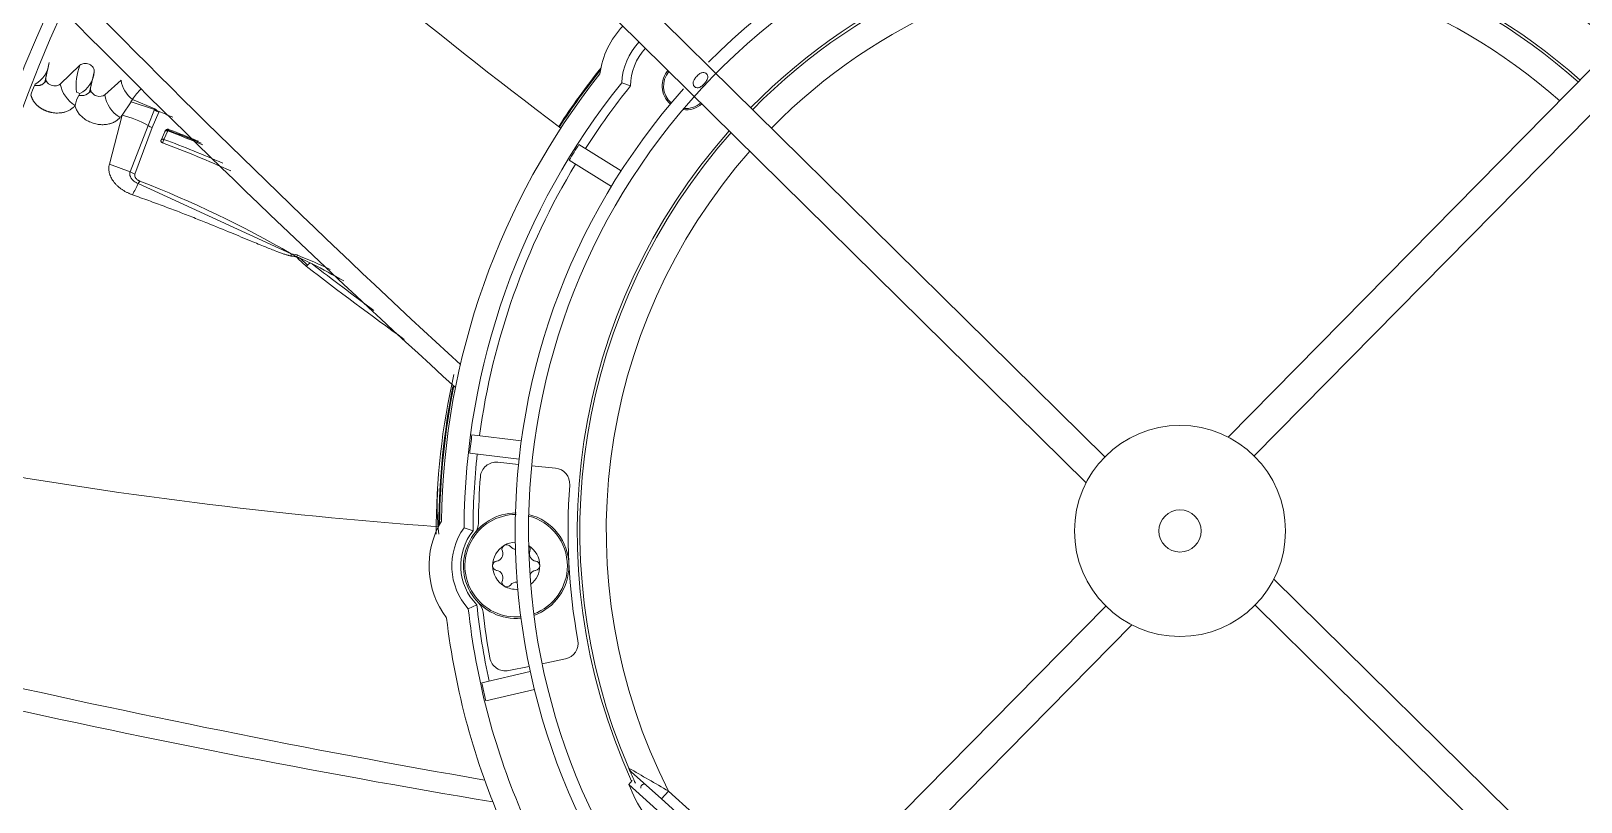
# Model space of a CAD drawing. Header units: millimetres. Extents: x 113490 to 142599, y -20467 to 115.
# Drawn here: x 134651.5 to 134945.2, y -10340.4 to -10194.2 of the extents above; entities that cross this region are included whole.
import ezdxf

# ---------------------------------------------------------------- set-up
doc = ezdxf.new("R2010")
doc.units = ezdxf.units.MM
doc.layers.add('DV3_0', color=7, linetype='Continuous')

msp = doc.modelspace()

# ---------------------------------------------------------------- linework, layer by layer
at = {"layer": 'DV3_0', "color": 7, "linetype": 'Continuous', "lineweight": 15}
for p, q in [((134855, -10274.95), (134516.7, -9941.35)), ((134509.01, -9942.2), (134851.44, -10279.87)), ((135028.86, -10118.57), (134878.36, -10271.19)), ((134883.28, -10274.75), (135033.19, -10122.73)), ((134654.87, -10200.22), (134654.27, -10203.11)), ((134654.05, -10203.98), (134654.52, -10201.74)), ((134656.99, -10204.3), (134660.72, -10200.74)), ((134662.54, -10205.85), (134663.06, -10203.56)), ((134662.75, -10205.07), (134663.43, -10202)), ((134668.53, -10203.56), (134665.45, -10206.33)), ((134652.23, -10204.34), (134652.13, -10204.55)), ((134660.07, -10205.83), (134660.72, -10206.12)), ((134660.72, -10206.12), (134660.54, -10206.48)), ((134765.1, -10204.66), (134763.42, -10204.04)), ((134668.71, -10210.22), (134670.41, -10207.65)), ((134670.68, -10207.22), (134674.92, -10209.01)), ((134674.87, -10209.15), (134673.66, -10212.15)), ((134674.92, -10209.01), (134674.87, -10209.15)), ((134674.93, -10208.97), (134674.92, -10209.01)), ((134673.66, -10212.15), (134670.24, -10220.94)), ((134675.69, -10209.62), (134674.44, -10212.56)), ((134675.72, -10209.54), (134675.69, -10209.62)), ((134675.73, -10209.53), (134675.72, -10209.54)), ((134674.44, -10212.56), (134671.16, -10221.35)), ((134676.1, -10214.95), (134676.8, -10213.34)), ((134676.66, -10214.79), (134677.36, -10213.18)), ((134677.43, -10213.05), (134677.54, -10212.89)), ((134755.32, -10215.74), (134763.32, -10220.74)), ((134670.24, -10220.94), (134666.3, -10219.49)), ((134671.16, -10221.35), (134670.24, -10220.94)), ((134753.46, -10218.71), (134761.47, -10223.71)), ((134672.07, -10222.69), (134671.78, -10223.16)), ((134701.91, -10237.16), (134702.08, -10237.39)), ((134702.08, -10237.39), (134703.62, -10238.83)), ((134702.19, -10237.2), (134702.27, -10237.29)), ((134702.19, -10237.2), (134702.34, -10237.26)), ((134702.34, -10237.26), (134702.5, -10237.32)), ((134702.5, -10237.32), (134703.88, -10238.61)), ((134735.03, -10270.75), (134744.4, -10271.9)), ((134734.61, -10274.22), (134743.98, -10275.37)), ((134739.93, -10275.97), (134743.87, -10276.37)), ((134746.36, -10276.62), (134750.87, -10277.07)), ((134735.24, -10288.99), (134733.54, -10288.42)), ((135196.33, -10603.11), (134887.04, -10298.11)), ((134855.2, -10303.23), (134521.6, -10641.53)), ((134735.97, -10303), (134734.34, -10303.75)), ((134883.48, -10303.03), (135192.15, -10607.41)), ((134522.45, -10649.21), (134860.11, -10306.79)), ((134745.88, -10314.65), (134742, -10315.46)), ((134752.77, -10313.22), (134748.33, -10314.14)), ((134736.89, -10317.75), (134746.09, -10315.63)), ((134737.68, -10321.16), (134746.87, -10319.04)), ((134765.24, -10334.62), (134770.97, -10339.78)), ((134765.43, -10336.28), (134764.76, -10337.02)), ((134783.34, -10353.75), (134764.76, -10337.02)), ((134770.97, -10339.78), (134796.49, -10362.76))]:
    msp.add_line(p, q, dxfattribs=at)
at = {"layer": 'DV3_0', "color": 7, "linetype": 'Continuous', "lineweight": 20}
for p, q in [((134670.4, -10207.65), (134670.68, -10207.22)), ((134674.87, -10209.15), (134670.41, -10207.65)), ((134666.3, -10219.49), (134668.71, -10210.22)), ((134671.78, -10223.16), (134700.78, -10236.48)), ((134700.78, -10236.48), (134700.77, -10236.89)), ((134700.78, -10236.48), (134701.32, -10236.78)), ((134700.78, -10236.48), (134701.88, -10236.69)), ((134701.32, -10236.78), (134701.87, -10237.09)), ((134701.87, -10237.09), (134701.88, -10236.69)), ((134701.87, -10237.09), (134701.91, -10237.16)), ((134702.01, -10237.14), (134701.91, -10237.16)), ((134702.01, -10237.14), (134702.19, -10237.2)), ((134702.27, -10237.29), (134702.08, -10237.39)), ((134702.34, -10237.26), (134702.27, -10237.29)), ((134703.88, -10238.61), (134703.62, -10238.83)), ((134704.37, -10238.18), (134704.74, -10238.37)), ((134772.31, -10338.3), (134770.97, -10339.78)), ((134772.31, -10338.3), (134797.9, -10361.34))]:
    msp.add_line(p, q, dxfattribs=at)
at = {"layer": 'DV3_0', "color": 7, "linetype": 'Continuous', "lineweight": 15}
for radius in [20, 4]:
    msp.add_circle((134869.24, -10288.99), radius, dxfattribs=at)
for centre, radius, start, end in [((134869.24, -10288.99), 236, 136.9648, 225.2631), ((134869.24, -10288.99), 233.5, 136.5342, 225.7814), ((135274.63, -9514.4), 872.25, 227.0594, 233.1795), ((134869.24, -10288.99), 126, 48.3991, 135.1791), ((134869.24, -10288.99), 123.5, 90, 135.9997), ((134869.24, -10288.99), 123.5, 48.3006, 90), ((134869.24, -10288.99), 114.25, 48.4114, 135.4011), ((134869.24, -10288.99), 113.75, 48.4247, 135.4011), ((136033.48, -8843.21), 1921.39, 224.37443, 227.39583), ((135969.25, -8898.73), 1840.9, 224.58153, 227.76772), ((134775.6, -10204.68), 16.5, 136.3964, 171.8862), ((134775.6, -10204.68), 12.2, 136.7471, 176.9852), ((134775.6, -10204.68), 10.5, 136.9653, 179.8902), ((134649.69, -10199.81), 5.2, 299.2753, 355.4657), ((134671.09, -10204.67), 11.09, 159.2633, 186.0082), ((134658.28, -10201.56), 5.17, 298.1501, 355.1477), ((134674.1, -10202.74), 5.64, 188.4366, 232.6429), ((134869.24, -10288.99), 140, 141.7677, 179.2323), ((134869.24, -10288.99), 140.5, 141.3912, 146.9012), ((134775.6, -10204.68), 4.5, 138, 228), ((134775.6, -10204.68), 4.25, 139.2681, 228.9663), ((134869.24, -10288.99), 123.5, 135.9997, 137.2092), ((134657.37, -10207.5), 6.02, 150.6073, 169.7649), ((134663.01, -10203.12), 6.14, 191.0857, 238.4637), ((134665.83, -10209.65), 6.17, 149.0264, 167.8628), ((134671.23, -10205.58), 5.82, 187.3222, 240.049), ((134869.24, -10288.99), 135.7, 141.2429, 179.7571), ((134869.24, -10288.99), 126, 138.321, 225.2028), ((134869.24, -10288.99), 123.5, 137.2092, 226.1082), ((134869.24, -10288.99), 134, 140.9991, 147.2517), ((134775.6, -10204.68), 4.5, 263.0148, 311.7492), ((134775.6, -10204.68), 4.25, 264.8173, 311.5341), ((134824.59, -10357.26), 214.29, 136.6703, 136.8213), ((134591.67, -10423), 229.43, 67.8122, 68.5066), ((134681.33, -10216.9), 5.12, 155.7254, 163.7053), ((134600.36, -10419.28), 218.26, 66.3808, 69.5382), ((134677.26, -10213.5), 0.483, 68.6251, 160.5796), ((134678.19, -10213.54), 0.903, 146.9279, 156.6786), ((134601.49, -10414.99), 215.6, 67.4926, 69.3956), ((134601.64, -10414.44), 215.18, 67.5838, 69.3759), ((134602.01, -10412.97), 213.86, 67.6827, 69.3175), ((134869.24, -10288.99), 114.25, 138.4114, 204.5312), ((134869.24, -10288.99), 113.75, 138.4247, 203.2684), ((134600.22, -10419.55), 217.85, 65.8506, 69.5295), ((134869.24, -10288.99), 134, 148.7483, 172.2517), ((134702.11, -10239.7), 34.54, 151.3925, 155.3449), ((134701.02, -10240.12), 3.15, 71.5892, 74.3028), ((134860.87, -10288.92), 132.6, 167.1218, 180.2811), ((134869.24, -10288.99), 140.5, 168.7601, 179.5273), ((134791.5, -9418.2), 872.25, 259.76861, 265.86893), ((134869.24, -10288.99), 134, 173.7483, 180.0009), ((134739.63, -10278.95), 3, 84.25, 175.5723), ((134869.24, -10288.99), 133, 175.5723, 179.3637), ((134750.57, -10280.06), 3, 355.6946, 84.25), ((134771.91, -10284.22), 43.48, 175.7427, 187.0743), ((134869.24, -10288.99), 116, 175.6946, 190.3054), ((134743.41, -10295.58), 10, 90, 275.2742), ((134743.41, -10295.58), 10, 0, 76.3095), ((134743.41, -10295.58), 16.5, 149.1138, 216.8862), ((134743.41, -10295.58), 12.2, 144.0148, 221.9852), ((134733.25, -10287.48), 3, 321.432, 359.3637), ((134743.41, -10295.58), 10.5, 141.1098, 224.8902), ((134743.41, -10295.58), 4.47, 120, 180), ((134741.62, -10292.48), 0.895, 120, 202.4776), ((134743.41, -10295.58), 4.48, 91.9825, 120), ((134741.62, -10292.48), 0.895, 37.5224, 120), ((134739.54, -10293.35), 1.36, 277.5224, 22.4776), ((134743.41, -10291.11), 1.36, 217.5224, 264.745), ((134743.41, -10295.58), 4.48, 0, 58.1887), ((134745.2, -10292.48), 0.895, 337.5224, 50.5125), ((134747.29, -10293.35), 1.36, 157.5224, 262.4776), ((134739.83, -10295.58), 0.895, 97.5224, 180), ((134743.41, -10295.58), 4.47, 180, 240), ((134739.83, -10295.58), 0.895, 180, 262.4776), ((134739.54, -10297.82), 1.36, 337.5224, 82.4776), ((134747.29, -10297.82), 1.36, 97.5224, 158.4565), ((134743.41, -10295.58), 4.48, 307.8113, 0), ((134743.41, -10295.58), 10, 289.6905, 0), ((134746.99, -10295.58), 0.895, 0, 82.4776), ((134746.99, -10295.58), 0.895, 277.5224, 0), ((134741.62, -10298.69), 0.895, 157.5224, 240), ((134741.62, -10298.69), 0.895, 240, 322.4776), ((134743.41, -10295.58), 4.48, 240, 274.0175), ((134743.41, -10300.06), 1.36, 81.428, 142.4776), ((134869.24, -10288.99), 134, 185.9991, 192.2517), ((134734.15, -10304.71), 3, 6.6363, 44.568), ((134869.24, -10288.99), 140, 186.7677, 203.7505), ((134869.24, -10288.99), 135.7, 186.2429, 202.9304), ((134869.24, -10288.99), 133, 186.6363, 190.4277), ((134752.16, -10310.28), 3, 281.75, 10.3054), ((134741.39, -10312.52), 3, 190.4277, 281.75), ((135067.03, -8443.29), 1921.39, 257.09501, 260.12283), ((135043, -8524.72), 1840.9, 257.29812, 260.49472), ((134869.24, -10288.99), 113.75, 203.2684, 204.8619), ((134790.48, -10327.15), 27.54, 201.0085, 226.9598), ((134767.71, -10337.61), 0.667, 79.7797, 190.9881)]:
    msp.add_arc(centre, radius, start, end, dxfattribs=at)
at = {"layer": 'DV3_0', "color": 7, "linetype": 'Continuous', "lineweight": 20}
for centre, radius, start, end in [((134869.24, -10288.99), 108.75, 48.5638, 135.4011), ((134869.24, -10288.99), 140.35, 141.5068, 146.9448), ((134679.82, -10213.02), 10.82, 133.4767, 147.5853), ((134676.69, -10206.92), 2.88, 230.996, 249.7015), ((134676.96, -10206.81), 3, 227.0792, 245.6013), ((134677, -10206.86), 2.96, 225.694, 244.6308), ((134664.08, -10229.43), 19.76, 61.0068, 76.4573), ((134675.41, -10209.74), 2.98, 233.9494, 251.079), ((134869.24, -10288.99), 108.75, 138.5638, 206.9605), ((134596.94, -10415.91), 207.31, 59.9431, 68.752), ((134671.82, -10395.82), 161.55, 79.2786, 79.6761), ((134648.26, -10368.35), 142.16, 65.0797, 67.84), ((134687.85, -10271.78), 37.44, 63.8071, 66.9621), ((135160.56, -9645.38), 748.98, 232.40465, 234.17794), ((135208.25, -9584.75), 825.07, 232.3917, 233.40913), ((134609.44, -10420.98), 205.99, 60.5447, 62.4419), ((134869.24, -10288.99), 140.35, 168.7119, 179.5033), ((134743.41, -10295.58), 9.71, 90, 275.2074), ((134743.41, -10295.58), 9.71, 0, 75.9306), ((134743.41, -10295.58), 9.71, 290.0694, 0), ((134394.71, -10983.54), 747.61, 59.66409, 60.33376)]:
    msp.add_arc(centre, radius, start, end, dxfattribs=at)
at = {"layer": 'DV3_0', "color": 7, "linetype": 'Continuous', "lineweight": 15}
for centre, major_axis in [((134757.83, -10219.37), (11.56, 18.5)), ((134738.85, -10272.98), (2.66, 21.65)), ((134741.23, -10318.54), (-4.91, 21.26))]:
    msp.add_ellipse(centre, major_axis=major_axis, ratio=0.186545, start_param=1.490488, end_param=1.651105, dxfattribs=at)
at = {"layer": 'DV3_0', "color": 7, "linetype": 'Continuous', "lineweight": 20}
msp.add_ellipse((134711.04, -10212.9), major_axis=(-22.75, -32.05), ratio=0.299104, start_param=0.877808, end_param=0.898526, dxfattribs=at)
at = {"layer": 'DV3_0', "color": 7, "linetype": 'Continuous', "lineweight": 15}
for points, knots in [([(134663.43, -10202), (134663.46, -10201.88), (134663.46, -10201.6), (134663.29, -10201.18), (134662.94, -10200.81), (134662.48, -10200.53), (134661.96, -10200.39), (134661.47, -10200.39), (134661.05, -10200.5), (134660.82, -10200.65), (134660.72, -10200.74)], [0, 0, 0, 0, 0.124936, 0.249948, 0.37496, 0.499972, 0.624983, 0.749995, 0.875007, 1, 1, 1, 1]), ([(134652.13, -10204.55), (134652.18, -10204.56), (134652.26, -10204.58), (134652.4, -10204.59), (134652.53, -10204.6), (134652.66, -10204.6), (134652.79, -10204.59), (134652.91, -10204.58), (134653.04, -10204.56), (134653.16, -10204.53), (134653.27, -10204.5), (134653.38, -10204.46), (134653.49, -10204.42), (134653.59, -10204.36), (134653.68, -10204.31), (134653.77, -10204.24), (134653.86, -10204.17), (134653.93, -10204.1), (134654, -10204.02), (134654.06, -10203.93), (134654.12, -10203.84), (134654.17, -10203.75), (134654.21, -10203.65), (134654.24, -10203.55), (134654.26, -10203.44), (134654.27, -10203.33), (134654.28, -10203.22), (134654.28, -10203.15), (134654.27, -10203.11)], [0, 0, 0, 0, 0.036418, 0.072901, 0.109493, 0.146225, 0.183122, 0.220199, 0.257467, 0.29493, 0.332591, 0.370449, 0.408503, 0.446754, 0.485203, 0.523858, 0.562717, 0.601777, 0.641023, 0.680442, 0.720013, 0.759719, 0.799541, 0.839463, 0.879472, 0.919563, 0.959735, 1, 1, 1, 1]), ([(134654.27, -10203.11), (134654.27, -10203.17), (134654.25, -10203.3), (134654.28, -10203.57), (134654.43, -10203.91), (134654.78, -10204.27), (134655.25, -10204.53), (134655.77, -10204.66), (134656.26, -10204.65), (134656.61, -10204.55), (134656.85, -10204.42), (134656.94, -10204.34), (134656.99, -10204.3)], [0, 0, 0, 0, 0.059901, 0.12047, 0.249355, 0.384502, 0.523872, 0.659169, 0.781173, 0.892517, 0.946449, 1, 1, 1, 1]), ([(134777.2, -10204.78), (134777.16, -10204.73), (134777.08, -10204.64), (134776.96, -10204.4), (134776.92, -10203.99), (134777.1, -10203.54), (134777.36, -10203.15), (134777.63, -10202.84), (134777.93, -10202.55), (134778.29, -10202.28), (134778.71, -10202.1), (134779.1, -10202.13), (134779.34, -10202.24), (134779.43, -10202.32), (134779.47, -10202.36)], [0, 0, 0, 0, 0.040717, 0.082601, 0.183674, 0.325225, 0.413967, 0.5088, 0.602375, 0.688214, 0.822702, 0.918959, 0.959862, 1, 1, 1, 1]), ([(134779.47, -10202.36), (134779.51, -10202.4), (134779.6, -10202.49), (134779.71, -10202.73), (134779.75, -10203.14), (134779.57, -10203.58), (134779.3, -10203.97), (134778.95, -10204.38), (134778.49, -10204.79), (134777.96, -10205.03), (134777.57, -10205), (134777.34, -10204.89), (134777.25, -10204.82), (134777.2, -10204.78)], [0, 0, 0, 0, 0.040646, 0.082274, 0.181944, 0.323646, 0.41357, 0.509807, 0.690903, 0.824258, 0.919018, 0.959797, 1, 1, 1, 1]), ([(134651.45, -10206.44), (134651.47, -10206.49), (134651.5, -10206.6), (134651.55, -10206.76), (134651.61, -10206.92), (134651.68, -10207.08), (134651.76, -10207.23), (134651.84, -10207.38), (134651.93, -10207.52), (134652.03, -10207.66), (134652.13, -10207.79), (134652.23, -10207.92), (134652.34, -10208.05), (134652.45, -10208.17), (134652.57, -10208.29), (134652.69, -10208.4), (134652.81, -10208.5), (134652.94, -10208.6), (134653.07, -10208.7), (134653.2, -10208.79), (134653.33, -10208.88), (134653.46, -10208.96), (134653.6, -10209.04), (134653.73, -10209.12), (134653.87, -10209.19), (134654, -10209.25), (134654.14, -10209.31), (134654.27, -10209.37), (134654.41, -10209.42), (134654.54, -10209.47), (134654.68, -10209.51), (134654.81, -10209.56), (134654.94, -10209.59), (134655.07, -10209.63), (134655.2, -10209.66), (134655.32, -10209.68), (134655.64, -10209.74), (134656.14, -10209.8), (134656.81, -10209.8), (134657.44, -10209.72), (134657.94, -10209.6), (134658.32, -10209.46), (134658.62, -10209.32), (134658.9, -10209.17), (134659.16, -10209), (134659.4, -10208.8), (134659.61, -10208.59), (134659.74, -10208.44), (134659.8, -10208.36)], [0, 0, 0, 0, 0.018494, 0.036794, 0.054904, 0.072829, 0.090574, 0.108139, 0.12552, 0.142715, 0.159724, 0.176546, 0.19318, 0.209627, 0.225889, 0.241965, 0.257853, 0.273549, 0.289049, 0.304351, 0.319453, 0.334354, 0.349052, 0.363545, 0.377834, 0.391919, 0.405799, 0.419467, 0.432916, 0.446141, 0.45914, 0.471909, 0.484449, 0.496758, 0.508837, 0.520687, 0.532311, 0.597667, 0.660015, 0.719165, 0.775243, 0.807872, 0.84032, 0.872579, 0.904661, 0.936593, 0.968377, 1, 1, 1, 1]), ([(134660.54, -10206.48), (134661.17, -10206.55), (134661.76, -10206.44), (134662.58, -10205.92), (134662.8, -10205.51), (134662.75, -10205.07)], [0, 0, 0, 0, 0.5, 0.5, 1, 1, 1, 1]), ([(134665.45, -10206.33), (134665.1, -10206.63), (134664.49, -10206.74), (134663.56, -10206.43), (134663.25, -10206.25), (134662.81, -10205.73), (134662.68, -10205.39), (134662.75, -10205.07)], [0, 0, 0, 0, 0.5, 0.5, 0.75, 0.75, 1, 1, 1, 1]), ([(134668.32, -10210.63), (134668.28, -10210.68), (134668.2, -10210.77), (134668.07, -10210.9), (134667.94, -10211.02), (134667.8, -10211.14), (134667.65, -10211.25), (134667.49, -10211.35), (134667.33, -10211.45), (134667.16, -10211.54), (134666.98, -10211.62), (134666.8, -10211.69), (134666.61, -10211.76), (134666.2, -10211.88), (134665.56, -10212), (134664.65, -10212.01), (134663.72, -10211.87), (134662.78, -10211.58), (134661.9, -10211.14), (134661.27, -10210.67), (134660.85, -10210.27), (134660.59, -10209.98), (134660.37, -10209.68), (134660.17, -10209.37), (134660.01, -10209.05), (134659.89, -10208.71), (134659.83, -10208.48), (134659.8, -10208.36)], [0, 0, 0, 0, 0.019214, 0.038219, 0.057067, 0.075807, 0.094491, 0.113172, 0.131901, 0.15073, 0.16971, 0.18889, 0.208318, 0.22804, 0.309319, 0.38993, 0.473117, 0.562631, 0.650642, 0.740836, 0.778902, 0.816141, 0.852828, 0.889255, 0.925725, 0.96254, 1, 1, 1, 1]), ([(134676.41, -10215.46), (134676.39, -10215.45), (134676.35, -10215.44), (134676.29, -10215.4), (134676.23, -10215.36), (134676.17, -10215.31), (134676.12, -10215.23), (134676.08, -10215.14), (134676.07, -10215.04), (134676.09, -10214.98), (134676.1, -10214.95)], [0, 0, 0, 0, 0.08673, 0.173523, 0.261862, 0.392311, 0.520504, 0.685135, 0.840872, 1, 1, 1, 1]), ([(134676.66, -10214.79), (134676.64, -10214.78), (134676.6, -10214.77), (134676.55, -10214.76), (134676.51, -10214.75), (134676.45, -10214.75), (134676.38, -10214.75), (134676.28, -10214.77), (134676.2, -10214.81), (134676.13, -10214.87), (134676.11, -10214.93), (134676.1, -10214.95)], [0, 0, 0, 0, 0.075151, 0.140751, 0.196811, 0.243355, 0.374481, 0.490529, 0.673545, 0.839828, 1, 1, 1, 1]), ([(134676.8, -10213.34), (134676.81, -10213.31), (134676.84, -10213.26), (134676.88, -10213.19), (134676.93, -10213.12), (134677, -10213.05), (134677.09, -10212.97), (134677.2, -10212.91), (134677.32, -10212.87), (134677.44, -10212.86), (134677.51, -10212.88), (134677.54, -10212.89)], [0, 0, 0, 0, 0.099423, 0.197161, 0.293852, 0.390154, 0.537891, 0.671317, 0.795552, 0.901539, 1, 1, 1, 1]), ([(134677.36, -10213.18), (134677.24, -10213.14), (134677.1, -10213.13), (134676.9, -10213.19), (134676.82, -10213.25), (134676.8, -10213.34)], [0, 0, 0, 0, 0.5, 0.5, 1, 1, 1, 1])]:
    msp.add_open_spline(points, degree=3, knots=knots, dxfattribs=at)
for points in [[(134654.35, -10203.67), (134654.25, -10203.87), (134654.15, -10203.96), (134654.03, -10203.96)], [(134662.8, -10205.6), (134662.71, -10205.82), (134662.6, -10205.92), (134662.49, -10205.9)]]:
    msp.add_open_spline(points, degree=3, dxfattribs=at)
at = {"layer": 'DV3_0', "color": 7, "linetype": 'Continuous', "lineweight": 20}
for points, knots in [([(134670.71, -10225.29), (134670.63, -10225.26), (134670.46, -10225.2), (134670.21, -10225.1), (134669.97, -10225), (134669.73, -10224.88), (134669.49, -10224.76), (134669.26, -10224.64), (134669.04, -10224.5), (134668.82, -10224.36), (134668.52, -10224.16), (134668.15, -10223.88), (134667.74, -10223.51), (134667.38, -10223.13), (134666.96, -10222.61), (134666.64, -10222.06), (134666.41, -10221.51), (134666.29, -10221.09), (134666.22, -10220.68), (134666.2, -10220.32), (134666.21, -10220.01), (134666.24, -10219.75), (134666.28, -10219.58), (134666.3, -10219.49)], [0, 0, 0, 0, 0.030591, 0.060981, 0.091213, 0.121333, 0.151385, 0.181415, 0.21147, 0.241596, 0.271838, 0.338634, 0.405006, 0.468844, 0.532049, 0.654008, 0.713418, 0.772516, 0.830305, 0.88782, 0.925497, 0.962841, 1, 1, 1, 1]), ([(134670.24, -10220.94), (134670.23, -10220.97), (134670.21, -10221.02), (134670.19, -10221.13), (134670.17, -10221.33), (134670.2, -10221.65), (134670.35, -10222.02), (134670.57, -10222.34), (134670.82, -10222.6), (134671.09, -10222.81), (134671.34, -10222.97), (134671.57, -10223.08), (134671.72, -10223.14), (134671.78, -10223.16)], [0, 0, 0, 0, 0.031138, 0.062258, 0.127088, 0.261874, 0.423912, 0.543304, 0.658105, 0.77088, 0.859529, 0.935948, 1, 1, 1, 1]), ([(134671.16, -10221.35), (134671.15, -10221.38), (134671.14, -10221.42), (134671.12, -10221.5), (134671.12, -10221.57), (134671.12, -10221.65), (134671.13, -10221.77), (134671.18, -10221.92), (134671.28, -10222.11), (134671.43, -10222.29), (134671.59, -10222.43), (134671.76, -10222.54), (134671.91, -10222.63), (134672.02, -10222.67), (134672.07, -10222.69)], [0, 0, 0, 0, 0.047505, 0.094904, 0.142513, 0.190643, 0.239596, 0.361577, 0.484381, 0.609898, 0.738056, 0.82598, 0.912883, 1, 1, 1, 1]), ([(134700.77, -10236.89), (134700.71, -10236.88), (134700.58, -10236.85), (134700.38, -10236.8), (134700.16, -10236.74), (134699.93, -10236.68), (134699.67, -10236.6), (134699.28, -10236.47), (134698.73, -10236.28), (134697.55, -10235.84), (134695.69, -10235.1), (134692.83, -10233.92), (134689.19, -10232.4), (134685.56, -10230.92), (134682.26, -10229.6), (134679.52, -10228.53), (134676.67, -10227.45), (134673.73, -10226.37), (134671.73, -10225.65), (134670.71, -10225.29)], [0, 0, 0, 0, 0.005834, 0.012254, 0.019269, 0.026886, 0.035112, 0.043948, 0.065185, 0.089468, 0.161123, 0.251243, 0.377232, 0.527894, 0.616412, 0.707884, 0.8023, 0.899668, 1, 1, 1, 1])]:
    msp.add_open_spline(points, degree=3, knots=knots, dxfattribs=at)
msp.add_rational_spline([(134764.74, -10333.93), (134764.86, -10334.2), (134765.03, -10334.43), (134765.24, -10334.62)], [1.03194473008, 1.06000282083, 1.10654415877, 1.17156874389], degree=3, dxfattribs=at)

doc.saveas('drawing.dxf')
